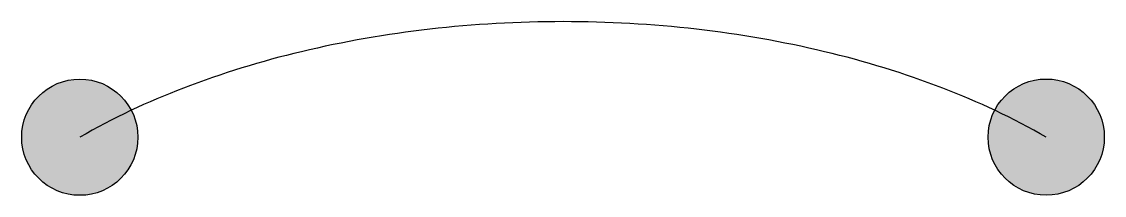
# Model space of a CAD drawing. Header units: millimetres. Extents: x -10097.695 to -10097.229, y -26.451 to -26.377.
import ezdxf

# ---------------------------------------------------------------- set-up
doc = ezdxf.new("R2010")
doc.units = ezdxf.units.MM
doc.layers.add('Tub_iso_conexões', color=2, linetype='Continuous')

msp = doc.modelspace()

# ---------------------------------------------------------------- hatches: boundary and pattern name
at = {"layer": 'Tub_iso_conexões'}
h = msp.add_hatch(color=1, dxfattribs=at)
edge = h.paths.add_edge_path()
edge.add_arc((-10097.67002, -26.42636), 0.025, 0, 360)
h = msp.add_hatch(color=1, dxfattribs=at)
edge = h.paths.add_edge_path()
edge.add_arc((-10097.25436, -26.42633), 0.025, 0, 360)

# ---------------------------------------------------------------- linework, layer by layer
at = {"layer": 'Tub_iso_conexões', "color": 3, "ltscale": 5}
msp.add_lwpolyline([(-10097.25431, -26.42636, 0.038874), (-10097.29886, -26.40525, 0.033374), (-10097.34968, -26.38957, 0.030108), (-10097.40482, -26.37991, 0.028593), (-10097.46217, -26.37665, 0.028593), (-10097.51951, -26.37991, 0.030108), (-10097.57466, -26.38957, 0.033374), (-10097.62548, -26.40525, 0.038874), (-10097.67002, -26.42636, 0.038874)], format="xyb", dxfattribs=at)
at = {"layer": 'Tub_iso_conexões'}
for centre in [(-10097.67002, -26.42636), (-10097.25436, -26.42633)]:
    msp.add_circle(centre, 0.025, dxfattribs=at)

doc.saveas('drawing.dxf')
